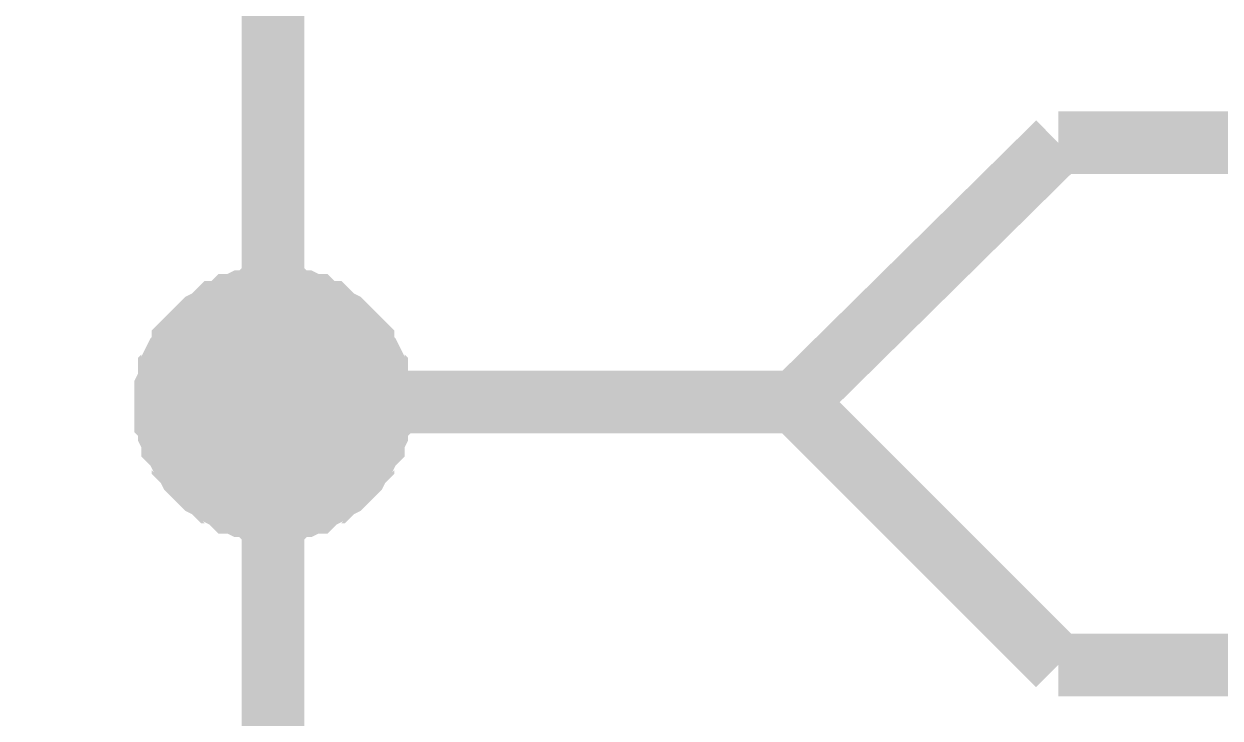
# Model space of a CAD drawing. Header units: millimetres. Extents: x 0 to 420, y 0 to 297.
# Drawn here: x 82.62 to 88.35, y 157.24 to 160.56 of the extents above; entities that cross this region are included whole.
import ezdxf

# ---------------------------------------------------------------- set-up
doc = ezdxf.new("R2010")
doc.units = ezdxf.units.MM
doc.layers.add('Sheet', color=255, linetype='Continuous')

msp = doc.modelspace()

# ---------------------------------------------------------------- linework, layer by layer
at = {"layer": 'Sheet'}
for points, const_width in [([(80.0741, 162.4923), (83.8146, 162.4923), (83.8146, 158.7499), (83.8146, 154.9911), (83.8146, 151.2488), (83.8146, 147.4899)], 0.2997), ([(86.3138, 158.7499), (87.5717, 159.9919)], 0.2997), ([(87.5717, 159.9919), (112.5473, 159.9919)], 0.2997), ([(83.3015, 158.7499), (83.3015, 158.7665), (83.3015, 158.7996), (83.3015, 158.8162), (83.3181, 158.8493), (83.3181, 158.8659), (83.3181, 158.899), (83.3346, 158.9155), (83.3346, 158.9321), (83.3512, 158.9652), (83.3677, 158.9818), (83.3843, 158.9983), (83.3843, 159.0314), (83.4009, 159.048), (83.4174, 159.0646), (83.434, 159.0811), (83.4505, 159.0977), (83.4671, 159.1142), (83.4836, 159.1308), (83.5167, 159.1474), (83.5333, 159.1639), (83.5498, 159.1805), (83.5664, 159.1805), (83.5995, 159.197), (83.616, 159.2136), (83.6326, 159.2136), (83.6657, 159.2302), (83.6822, 159.2302), (83.7153, 159.2302), (83.7319, 159.2467), (83.765, 159.2467), (83.7815, 159.2467), (83.8146, 159.2467)], 0.2997), ([(83.3015, 158.7499), (83.3015, 158.7665), (83.3015, 158.7996), (83.3015, 158.8162), (83.3181, 158.8493), (83.3181, 158.8659), (83.3181, 158.899), (83.3346, 158.9155), (83.3346, 158.9321), (83.3512, 158.9652), (83.3677, 158.9818), (83.3843, 158.9983), (83.3843, 159.0314), (83.4009, 159.048), (83.4174, 159.0646), (83.434, 159.0811), (83.4505, 159.0977), (83.4671, 159.1142), (83.4836, 159.1308), (83.5167, 159.1474), (83.5333, 159.1639), (83.5498, 159.1805), (83.5664, 159.1805), (83.5995, 159.197), (83.616, 159.2136), (83.6326, 159.2136), (83.6657, 159.2302), (83.6822, 159.2302), (83.7153, 159.2302), (83.7319, 159.2467), (83.765, 159.2467), (83.7815, 159.2467), (83.8146, 159.2467)], 0.2997), ([(83.3015, 158.7499), (83.3015, 158.7665), (83.3015, 158.7996), (83.3015, 158.8162), (83.3181, 158.8493), (83.3181, 158.8659), (83.3181, 158.899), (83.3346, 158.9155), (83.3346, 158.9321), (83.3512, 158.9652), (83.3677, 158.9818), (83.3843, 158.9983), (83.3843, 159.0314), (83.4009, 159.048), (83.4174, 159.0646), (83.434, 159.0811), (83.4505, 159.0977), (83.4671, 159.1142), (83.4836, 159.1308), (83.5167, 159.1474), (83.5333, 159.1639), (83.5498, 159.1805), (83.5664, 159.1805), (83.5995, 159.197), (83.616, 159.2136), (83.6326, 159.2136), (83.6657, 159.2302), (83.6822, 159.2302), (83.7153, 159.2302), (83.7319, 159.2467), (83.765, 159.2467), (83.7815, 159.2467), (83.8146, 159.2467)], 0.2997), ([(83.3015, 158.7499), (83.3015, 158.7665), (83.3015, 158.7996), (83.3015, 158.8162), (83.3181, 158.8493), (83.3181, 158.8659), (83.3181, 158.899), (83.3346, 158.9155), (83.3346, 158.9321), (83.3512, 158.9652), (83.3677, 158.9818), (83.3843, 158.9983), (83.3843, 159.0314), (83.4009, 159.048), (83.4174, 159.0646), (83.434, 159.0811), (83.4505, 159.0977), (83.4671, 159.1142), (83.4836, 159.1308), (83.5167, 159.1474), (83.5333, 159.1639), (83.5498, 159.1805), (83.5664, 159.1805), (83.5995, 159.197), (83.616, 159.2136), (83.6326, 159.2136), (83.6657, 159.2302), (83.6822, 159.2302), (83.7153, 159.2302), (83.7319, 159.2467), (83.765, 159.2467), (83.7815, 159.2467), (83.8146, 159.2467)], 0.2997), ([(83.3015, 158.7499), (83.3015, 158.7665), (83.3015, 158.7996), (83.3015, 158.8162), (83.3181, 158.8493), (83.3181, 158.8659), (83.3181, 158.899), (83.3346, 158.9155), (83.3346, 158.9321), (83.3512, 158.9652), (83.3677, 158.9818), (83.3843, 158.9983), (83.3843, 159.0314), (83.4009, 159.048), (83.4174, 159.0646), (83.434, 159.0811), (83.4505, 159.0977), (83.4671, 159.1142), (83.4836, 159.1308), (83.5167, 159.1474), (83.5333, 159.1639), (83.5498, 159.1805), (83.5664, 159.1805), (83.5995, 159.197), (83.616, 159.2136), (83.6326, 159.2136), (83.6657, 159.2302), (83.6822, 159.2302), (83.7153, 159.2302), (83.7319, 159.2467), (83.765, 159.2467), (83.7815, 159.2467), (83.8146, 159.2467)], 0.2997), ([(83.8146, 159.2467), (83.8146, 159.2467)], 0.2997), ([(83.8146, 159.2467), (83.8477, 159.2467), (83.8643, 159.2467), (83.8974, 159.2467), (83.9139, 159.2302), (83.947, 159.2302), (83.9636, 159.2302), (83.9967, 159.2136), (84.0132, 159.2136), (84.0298, 159.197), (84.0629, 159.1805), (84.0794, 159.1805), (84.096, 159.1639), (84.1125, 159.1474), (84.1456, 159.1308), (84.1622, 159.1142), (84.1788, 159.0977), (84.1953, 159.0811), (84.2119, 159.0646), (84.2284, 159.048), (84.245, 159.0314), (84.245, 158.9983), (84.2615, 158.9818), (84.2781, 158.9652), (84.2946, 158.9321), (84.2946, 158.9155), (84.3112, 158.899), (84.3112, 158.8659), (84.3112, 158.8493), (84.3277, 158.8162), (84.3277, 158.7996), (84.3277, 158.7665), (84.3277, 158.7499)], 0.2997), ([(83.8146, 159.2467), (83.8146, 159.2467)], 0.2997), ([(83.8146, 159.2467), (83.8477, 159.2467), (83.8643, 159.2467), (83.8974, 159.2467), (83.9139, 159.2302), (83.947, 159.2302), (83.9636, 159.2302), (83.9967, 159.2136), (84.0132, 159.2136), (84.0298, 159.197), (84.0629, 159.1805), (84.0794, 159.1805), (84.096, 159.1639), (84.1125, 159.1474), (84.1456, 159.1308), (84.1622, 159.1142), (84.1788, 159.0977), (84.1953, 159.0811), (84.2119, 159.0646), (84.2284, 159.048), (84.245, 159.0314), (84.245, 158.9983), (84.2615, 158.9818), (84.2781, 158.9652), (84.2946, 158.9321), (84.2946, 158.9155), (84.3112, 158.899), (84.3112, 158.8659), (84.3112, 158.8493), (84.3277, 158.8162), (84.3277, 158.7996), (84.3277, 158.7665), (84.3277, 158.7499)], 0.2997), ([(83.8146, 159.2467), (83.8146, 159.2467)], 0.2997), ([(83.8146, 159.2467), (83.8477, 159.2467), (83.8643, 159.2467), (83.8974, 159.2467), (83.9139, 159.2302), (83.947, 159.2302), (83.9636, 159.2302), (83.9967, 159.2136), (84.0132, 159.2136), (84.0298, 159.197), (84.0629, 159.1805), (84.0794, 159.1805), (84.096, 159.1639), (84.1125, 159.1474), (84.1456, 159.1308), (84.1622, 159.1142), (84.1788, 159.0977), (84.1953, 159.0811), (84.2119, 159.0646), (84.2284, 159.048), (84.245, 159.0314), (84.245, 158.9983), (84.2615, 158.9818), (84.2781, 158.9652), (84.2946, 158.9321), (84.2946, 158.9155), (84.3112, 158.899), (84.3112, 158.8659), (84.3112, 158.8493), (84.3277, 158.8162), (84.3277, 158.7996), (84.3277, 158.7665), (84.3277, 158.7499)], 0.2997), ([(83.8146, 159.2467), (83.8146, 159.2467)], 0.2997), ([(83.8146, 159.2467), (83.8477, 159.2467), (83.8643, 159.2467), (83.8974, 159.2467), (83.9139, 159.2302), (83.947, 159.2302), (83.9636, 159.2302), (83.9967, 159.2136), (84.0132, 159.2136), (84.0298, 159.197), (84.0629, 159.1805), (84.0794, 159.1805), (84.096, 159.1639), (84.1125, 159.1474), (84.1456, 159.1308), (84.1622, 159.1142), (84.1788, 159.0977), (84.1953, 159.0811), (84.2119, 159.0646), (84.2284, 159.048), (84.245, 159.0314), (84.245, 158.9983), (84.2615, 158.9818), (84.2781, 158.9652), (84.2946, 158.9321), (84.2946, 158.9155), (84.3112, 158.899), (84.3112, 158.8659), (84.3112, 158.8493), (84.3277, 158.8162), (84.3277, 158.7996), (84.3277, 158.7665), (84.3277, 158.7499)], 0.2997), ([(83.8146, 159.2467), (83.8146, 159.2467)], 0.2997), ([(83.8146, 159.2467), (83.8477, 159.2467), (83.8643, 159.2467), (83.8974, 159.2467), (83.9139, 159.2302), (83.947, 159.2302), (83.9636, 159.2302), (83.9967, 159.2136), (84.0132, 159.2136), (84.0298, 159.197), (84.0629, 159.1805), (84.0794, 159.1805), (84.096, 159.1639), (84.1125, 159.1474), (84.1456, 159.1308), (84.1622, 159.1142), (84.1788, 159.0977), (84.1953, 159.0811), (84.2119, 159.0646), (84.2284, 159.048), (84.245, 159.0314), (84.245, 158.9983), (84.2615, 158.9818), (84.2781, 158.9652), (84.2946, 158.9321), (84.2946, 158.9155), (84.3112, 158.899), (84.3112, 158.8659), (84.3112, 158.8493), (84.3277, 158.8162), (84.3277, 158.7996), (84.3277, 158.7665), (84.3277, 158.7499)], 0.2997), ([(83.3015, 158.7499), (83.3015, 158.7665), (83.3015, 158.7996), (83.3015, 158.8162), (83.3181, 158.8493), (83.3181, 158.8659), (83.3181, 158.899), (83.3346, 158.9155), (83.3346, 158.9321), (83.3512, 158.9652), (83.3677, 158.9818), (83.3843, 158.9983), (83.3843, 159.0314), (83.4009, 159.048), (83.4174, 159.0646), (83.434, 159.0811), (83.4505, 159.0977), (83.4671, 159.1142), (83.4836, 159.1308), (83.5167, 159.1474), (83.5333, 159.1639), (83.5498, 159.1805), (83.5664, 159.1805), (83.5995, 159.197), (83.616, 159.2136), (83.6326, 159.2136), (83.6657, 159.2302), (83.6822, 159.2302), (83.7153, 159.2302), (83.7319, 159.2467), (83.765, 159.2467), (83.7815, 159.2467), (83.8146, 159.2467)], 0.0991), ([(83.3015, 158.7499), (83.3015, 158.7665), (83.3015, 158.7996), (83.3015, 158.8162), (83.3181, 158.8493), (83.3181, 158.8659), (83.3181, 158.899), (83.3346, 158.9155), (83.3346, 158.9321), (83.3512, 158.9652), (83.3677, 158.9818), (83.3843, 158.9983), (83.3843, 159.0314), (83.4009, 159.048), (83.4174, 159.0646), (83.434, 159.0811), (83.4505, 159.0977), (83.4671, 159.1142), (83.4836, 159.1308), (83.5167, 159.1474), (83.5333, 159.1639), (83.5498, 159.1805), (83.5664, 159.1805), (83.5995, 159.197), (83.616, 159.2136), (83.6326, 159.2136), (83.6657, 159.2302), (83.6822, 159.2302), (83.7153, 159.2302), (83.7319, 159.2467), (83.765, 159.2467), (83.7815, 159.2467), (83.8146, 159.2467)], 0.0991), ([(83.3015, 158.7499), (83.3015, 158.7665), (83.3015, 158.7996), (83.3015, 158.8162), (83.3181, 158.8493), (83.3181, 158.8659), (83.3181, 158.899), (83.3346, 158.9155), (83.3346, 158.9321), (83.3512, 158.9652), (83.3677, 158.9818), (83.3843, 158.9983), (83.3843, 159.0314), (83.4009, 159.048), (83.4174, 159.0646), (83.434, 159.0811), (83.4505, 159.0977), (83.4671, 159.1142), (83.4836, 159.1308), (83.5167, 159.1474), (83.5333, 159.1639), (83.5498, 159.1805), (83.5664, 159.1805), (83.5995, 159.197), (83.616, 159.2136), (83.6326, 159.2136), (83.6657, 159.2302), (83.6822, 159.2302), (83.7153, 159.2302), (83.7319, 159.2467), (83.765, 159.2467), (83.7815, 159.2467), (83.8146, 159.2467)], 0.0991), ([(83.3015, 158.7499), (83.3015, 158.7665), (83.3015, 158.7996), (83.3015, 158.8162), (83.3181, 158.8493), (83.3181, 158.8659), (83.3181, 158.899), (83.3346, 158.9155), (83.3346, 158.9321), (83.3512, 158.9652), (83.3677, 158.9818), (83.3843, 158.9983), (83.3843, 159.0314), (83.4009, 159.048), (83.4174, 159.0646), (83.434, 159.0811), (83.4505, 159.0977), (83.4671, 159.1142), (83.4836, 159.1308), (83.5167, 159.1474), (83.5333, 159.1639), (83.5498, 159.1805), (83.5664, 159.1805), (83.5995, 159.197), (83.616, 159.2136), (83.6326, 159.2136), (83.6657, 159.2302), (83.6822, 159.2302), (83.7153, 159.2302), (83.7319, 159.2467), (83.765, 159.2467), (83.7815, 159.2467), (83.8146, 159.2467)], 0.0991), ([(83.3015, 158.7499), (83.3015, 158.7665), (83.3015, 158.7996), (83.3015, 158.8162), (83.3181, 158.8493), (83.3181, 158.8659), (83.3181, 158.899), (83.3346, 158.9155), (83.3346, 158.9321), (83.3512, 158.9652), (83.3677, 158.9818), (83.3843, 158.9983), (83.3843, 159.0314), (83.4009, 159.048), (83.4174, 159.0646), (83.434, 159.0811), (83.4505, 159.0977), (83.4671, 159.1142), (83.4836, 159.1308), (83.5167, 159.1474), (83.5333, 159.1639), (83.5498, 159.1805), (83.5664, 159.1805), (83.5995, 159.197), (83.616, 159.2136), (83.6326, 159.2136), (83.6657, 159.2302), (83.6822, 159.2302), (83.7153, 159.2302), (83.7319, 159.2467), (83.765, 159.2467), (83.7815, 159.2467), (83.8146, 159.2467)], 0.0991), ([(83.8146, 159.2467), (83.8146, 159.2467)], 0.0991), ([(83.8146, 159.2467), (83.8477, 159.2467), (83.8643, 159.2467), (83.8974, 159.2467), (83.9139, 159.2302), (83.947, 159.2302), (83.9636, 159.2302), (83.9967, 159.2136), (84.0132, 159.2136), (84.0298, 159.197), (84.0629, 159.1805), (84.0794, 159.1805), (84.096, 159.1639), (84.1125, 159.1474), (84.1456, 159.1308), (84.1622, 159.1142), (84.1788, 159.0977), (84.1953, 159.0811), (84.2119, 159.0646), (84.2284, 159.048), (84.245, 159.0314), (84.245, 158.9983), (84.2615, 158.9818), (84.2781, 158.9652), (84.2946, 158.9321), (84.2946, 158.9155), (84.3112, 158.899), (84.3112, 158.8659), (84.3112, 158.8493), (84.3277, 158.8162), (84.3277, 158.7996), (84.3277, 158.7665), (84.3277, 158.7499)], 0.0991), ([(83.8146, 159.2467), (83.8146, 159.2467)], 0.0991), ([(83.8146, 159.2467), (83.8477, 159.2467), (83.8643, 159.2467), (83.8974, 159.2467), (83.9139, 159.2302), (83.947, 159.2302), (83.9636, 159.2302), (83.9967, 159.2136), (84.0132, 159.2136), (84.0298, 159.197), (84.0629, 159.1805), (84.0794, 159.1805), (84.096, 159.1639), (84.1125, 159.1474), (84.1456, 159.1308), (84.1622, 159.1142), (84.1788, 159.0977), (84.1953, 159.0811), (84.2119, 159.0646), (84.2284, 159.048), (84.245, 159.0314), (84.245, 158.9983), (84.2615, 158.9818), (84.2781, 158.9652), (84.2946, 158.9321), (84.2946, 158.9155), (84.3112, 158.899), (84.3112, 158.8659), (84.3112, 158.8493), (84.3277, 158.8162), (84.3277, 158.7996), (84.3277, 158.7665), (84.3277, 158.7499)], 0.0991), ([(83.8146, 159.2467), (83.8146, 159.2467)], 0.0991), ([(83.8146, 159.2467), (83.8477, 159.2467), (83.8643, 159.2467), (83.8974, 159.2467), (83.9139, 159.2302), (83.947, 159.2302), (83.9636, 159.2302), (83.9967, 159.2136), (84.0132, 159.2136), (84.0298, 159.197), (84.0629, 159.1805), (84.0794, 159.1805), (84.096, 159.1639), (84.1125, 159.1474), (84.1456, 159.1308), (84.1622, 159.1142), (84.1788, 159.0977), (84.1953, 159.0811), (84.2119, 159.0646), (84.2284, 159.048), (84.245, 159.0314), (84.245, 158.9983), (84.2615, 158.9818), (84.2781, 158.9652), (84.2946, 158.9321), (84.2946, 158.9155), (84.3112, 158.899), (84.3112, 158.8659), (84.3112, 158.8493), (84.3277, 158.8162), (84.3277, 158.7996), (84.3277, 158.7665), (84.3277, 158.7499)], 0.0991), ([(83.8146, 159.2467), (83.8146, 159.2467)], 0.0991), ([(83.8146, 159.2467), (83.8477, 159.2467), (83.8643, 159.2467), (83.8974, 159.2467), (83.9139, 159.2302), (83.947, 159.2302), (83.9636, 159.2302), (83.9967, 159.2136), (84.0132, 159.2136), (84.0298, 159.197), (84.0629, 159.1805), (84.0794, 159.1805), (84.096, 159.1639), (84.1125, 159.1474), (84.1456, 159.1308), (84.1622, 159.1142), (84.1788, 159.0977), (84.1953, 159.0811), (84.2119, 159.0646), (84.2284, 159.048), (84.245, 159.0314), (84.245, 158.9983), (84.2615, 158.9818), (84.2781, 158.9652), (84.2946, 158.9321), (84.2946, 158.9155), (84.3112, 158.899), (84.3112, 158.8659), (84.3112, 158.8493), (84.3277, 158.8162), (84.3277, 158.7996), (84.3277, 158.7665), (84.3277, 158.7499)], 0.0991), ([(83.8146, 159.2467), (83.8146, 159.2467)], 0.0991), ([(83.8146, 159.2467), (83.8477, 159.2467), (83.8643, 159.2467), (83.8974, 159.2467), (83.9139, 159.2302), (83.947, 159.2302), (83.9636, 159.2302), (83.9967, 159.2136), (84.0132, 159.2136), (84.0298, 159.197), (84.0629, 159.1805), (84.0794, 159.1805), (84.096, 159.1639), (84.1125, 159.1474), (84.1456, 159.1308), (84.1622, 159.1142), (84.1788, 159.0977), (84.1953, 159.0811), (84.2119, 159.0646), (84.2284, 159.048), (84.245, 159.0314), (84.245, 158.9983), (84.2615, 158.9818), (84.2781, 158.9652), (84.2946, 158.9321), (84.2946, 158.9155), (84.3112, 158.899), (84.3112, 158.8659), (84.3112, 158.8493), (84.3277, 158.8162), (84.3277, 158.7996), (84.3277, 158.7665), (84.3277, 158.7499)], 0.0991), ([(83.8146, 158.2366), (83.7815, 158.2366), (83.765, 158.2366), (83.7319, 158.2366), (83.7153, 158.2532), (83.6822, 158.2532), (83.6657, 158.2532), (83.6326, 158.2697), (83.616, 158.2697), (83.5995, 158.2863), (83.5664, 158.3029), (83.5498, 158.3194), (83.5333, 158.3194), (83.5167, 158.336), (83.4836, 158.3525), (83.4671, 158.3691), (83.4505, 158.3856), (83.434, 158.4022), (83.4174, 158.4188), (83.4009, 158.4519), (83.3843, 158.4684), (83.3843, 158.485), (83.3677, 158.5016), (83.3512, 158.5347), (83.3346, 158.5512), (83.3346, 158.5678), (83.3181, 158.6009), (83.3181, 158.6175), (83.3181, 158.6506), (83.3015, 158.6672), (83.3015, 158.7003), (83.3015, 158.7168), (83.3015, 158.7499)], 0.2997), ([(83.3015, 158.7499), (83.3015, 158.7499)], 0.2997), ([(83.8146, 158.2366), (83.7815, 158.2366), (83.765, 158.2366), (83.7319, 158.2366), (83.7153, 158.2532), (83.6822, 158.2532), (83.6657, 158.2532), (83.6326, 158.2697), (83.616, 158.2697), (83.5995, 158.2863), (83.5664, 158.3029), (83.5498, 158.3194), (83.5333, 158.3194), (83.5167, 158.336), (83.4836, 158.3525), (83.4671, 158.3691), (83.4505, 158.3856), (83.434, 158.4022), (83.4174, 158.4188), (83.4009, 158.4519), (83.3843, 158.4684), (83.3843, 158.485), (83.3677, 158.5016), (83.3512, 158.5347), (83.3346, 158.5512), (83.3346, 158.5678), (83.3181, 158.6009), (83.3181, 158.6175), (83.3181, 158.6506), (83.3015, 158.6672), (83.3015, 158.7003), (83.3015, 158.7168), (83.3015, 158.7499)], 0.2997), ([(83.3015, 158.7499), (83.3015, 158.7499)], 0.2997), ([(83.8146, 158.2366), (83.7815, 158.2366), (83.765, 158.2366), (83.7319, 158.2366), (83.7153, 158.2532), (83.6822, 158.2532), (83.6657, 158.2532), (83.6326, 158.2697), (83.616, 158.2697), (83.5995, 158.2863), (83.5664, 158.3029), (83.5498, 158.3194), (83.5333, 158.3194), (83.5167, 158.336), (83.4836, 158.3525), (83.4671, 158.3691), (83.4505, 158.3856), (83.434, 158.4022), (83.4174, 158.4188), (83.4009, 158.4519), (83.3843, 158.4684), (83.3843, 158.485), (83.3677, 158.5016), (83.3512, 158.5347), (83.3346, 158.5512), (83.3346, 158.5678), (83.3181, 158.6009), (83.3181, 158.6175), (83.3181, 158.6506), (83.3015, 158.6672), (83.3015, 158.7003), (83.3015, 158.7168), (83.3015, 158.7499)], 0.2997), ([(83.3015, 158.7499), (83.3015, 158.7499)], 0.2997), ([(83.8146, 158.2366), (83.7815, 158.2366), (83.765, 158.2366), (83.7319, 158.2366), (83.7153, 158.2532), (83.6822, 158.2532), (83.6657, 158.2532), (83.6326, 158.2697), (83.616, 158.2697), (83.5995, 158.2863), (83.5664, 158.3029), (83.5498, 158.3194), (83.5333, 158.3194), (83.5167, 158.336), (83.4836, 158.3525), (83.4671, 158.3691), (83.4505, 158.3856), (83.434, 158.4022), (83.4174, 158.4188), (83.4009, 158.4519), (83.3843, 158.4684), (83.3843, 158.485), (83.3677, 158.5016), (83.3512, 158.5347), (83.3346, 158.5512), (83.3346, 158.5678), (83.3181, 158.6009), (83.3181, 158.6175), (83.3181, 158.6506), (83.3015, 158.6672), (83.3015, 158.7003), (83.3015, 158.7168), (83.3015, 158.7499)], 0.2997), ([(83.3015, 158.7499), (83.3015, 158.7499)], 0.2997), ([(83.8146, 158.2366), (83.7815, 158.2366), (83.765, 158.2366), (83.7319, 158.2366), (83.7153, 158.2532), (83.6822, 158.2532), (83.6657, 158.2532), (83.6326, 158.2697), (83.616, 158.2697), (83.5995, 158.2863), (83.5664, 158.3029), (83.5498, 158.3194), (83.5333, 158.3194), (83.5167, 158.336), (83.4836, 158.3525), (83.4671, 158.3691), (83.4505, 158.3856), (83.434, 158.4022), (83.4174, 158.4188), (83.4009, 158.4519), (83.3843, 158.4684), (83.3843, 158.485), (83.3677, 158.5016), (83.3512, 158.5347), (83.3346, 158.5512), (83.3346, 158.5678), (83.3181, 158.6009), (83.3181, 158.6175), (83.3181, 158.6506), (83.3015, 158.6672), (83.3015, 158.7003), (83.3015, 158.7168), (83.3015, 158.7499)], 0.2997), ([(83.3015, 158.7499), (83.3015, 158.7499)], 0.2997), ([(84.3277, 158.7499), (84.3277, 158.7168), (84.3277, 158.7003), (84.3277, 158.6672), (84.3112, 158.6506), (84.3112, 158.6175), (84.3112, 158.6009), (84.2946, 158.5678), (84.2946, 158.5512), (84.2781, 158.5347), (84.2615, 158.5016), (84.245, 158.485), (84.245, 158.4684), (84.2284, 158.4519), (84.2119, 158.4188), (84.1953, 158.4022), (84.1788, 158.3856), (84.1622, 158.3691), (84.1456, 158.3525), (84.1125, 158.336), (84.096, 158.3194), (84.0794, 158.3194), (84.0629, 158.3029), (84.0298, 158.2863), (84.0132, 158.2697), (83.9967, 158.2697), (83.9636, 158.2532), (83.947, 158.2532), (83.9139, 158.2532), (83.8974, 158.2366), (83.8643, 158.2366), (83.8477, 158.2366), (83.8146, 158.2366)], 0.2997), ([(86.3138, 158.7499), (83.8146, 158.7499)], 0.2997), ([(84.3277, 158.7499), (84.3277, 158.7168), (84.3277, 158.7003), (84.3277, 158.6672), (84.3112, 158.6506), (84.3112, 158.6175), (84.3112, 158.6009), (84.2946, 158.5678), (84.2946, 158.5512), (84.2781, 158.5347), (84.2615, 158.5016), (84.245, 158.485), (84.245, 158.4684), (84.2284, 158.4519), (84.2119, 158.4188), (84.1953, 158.4022), (84.1788, 158.3856), (84.1622, 158.3691), (84.1456, 158.3525), (84.1125, 158.336), (84.096, 158.3194), (84.0794, 158.3194), (84.0629, 158.3029), (84.0298, 158.2863), (84.0132, 158.2697), (83.9967, 158.2697), (83.9636, 158.2532), (83.947, 158.2532), (83.9139, 158.2532), (83.8974, 158.2366), (83.8643, 158.2366), (83.8477, 158.2366), (83.8146, 158.2366)], 0.2997), ([(84.3277, 158.7499), (84.3277, 158.7168), (84.3277, 158.7003), (84.3277, 158.6672), (84.3112, 158.6506), (84.3112, 158.6175), (84.3112, 158.6009), (84.2946, 158.5678), (84.2946, 158.5512), (84.2781, 158.5347), (84.2615, 158.5016), (84.245, 158.485), (84.245, 158.4684), (84.2284, 158.4519), (84.2119, 158.4188), (84.1953, 158.4022), (84.1788, 158.3856), (84.1622, 158.3691), (84.1456, 158.3525), (84.1125, 158.336), (84.096, 158.3194), (84.0794, 158.3194), (84.0629, 158.3029), (84.0298, 158.2863), (84.0132, 158.2697), (83.9967, 158.2697), (83.9636, 158.2532), (83.947, 158.2532), (83.9139, 158.2532), (83.8974, 158.2366), (83.8643, 158.2366), (83.8477, 158.2366), (83.8146, 158.2366)], 0.2997), ([(84.3277, 158.7499), (84.3277, 158.7168), (84.3277, 158.7003), (84.3277, 158.6672), (84.3112, 158.6506), (84.3112, 158.6175), (84.3112, 158.6009), (84.2946, 158.5678), (84.2946, 158.5512), (84.2781, 158.5347), (84.2615, 158.5016), (84.245, 158.485), (84.245, 158.4684), (84.2284, 158.4519), (84.2119, 158.4188), (84.1953, 158.4022), (84.1788, 158.3856), (84.1622, 158.3691), (84.1456, 158.3525), (84.1125, 158.336), (84.096, 158.3194), (84.0794, 158.3194), (84.0629, 158.3029), (84.0298, 158.2863), (84.0132, 158.2697), (83.9967, 158.2697), (83.9636, 158.2532), (83.947, 158.2532), (83.9139, 158.2532), (83.8974, 158.2366), (83.8643, 158.2366), (83.8477, 158.2366), (83.8146, 158.2366)], 0.2997), ([(84.3277, 158.7499), (84.3277, 158.7168), (84.3277, 158.7003), (84.3277, 158.6672), (84.3112, 158.6506), (84.3112, 158.6175), (84.3112, 158.6009), (84.2946, 158.5678), (84.2946, 158.5512), (84.2781, 158.5347), (84.2615, 158.5016), (84.245, 158.485), (84.245, 158.4684), (84.2284, 158.4519), (84.2119, 158.4188), (84.1953, 158.4022), (84.1788, 158.3856), (84.1622, 158.3691), (84.1456, 158.3525), (84.1125, 158.336), (84.096, 158.3194), (84.0794, 158.3194), (84.0629, 158.3029), (84.0298, 158.2863), (84.0132, 158.2697), (83.9967, 158.2697), (83.9636, 158.2532), (83.947, 158.2532), (83.9139, 158.2532), (83.8974, 158.2366), (83.8643, 158.2366), (83.8477, 158.2366), (83.8146, 158.2366)], 0.2997), ([(84.3277, 158.7499), (84.3277, 158.7499), (84.3277, 158.7499), (84.3277, 158.7499), (84.3277, 158.7499), (84.3277, 158.7499), (84.3277, 158.7499), (84.3277, 158.7499), (84.3277, 158.7499), (84.3277, 158.7499), (84.3277, 158.7499), (84.3277, 158.7499), (84.3277, 158.7499), (84.3277, 158.7499), (84.3277, 158.7499), (84.3277, 158.7499), (84.3277, 158.7499), (84.3277, 158.7499), (84.3277, 158.7499), (84.3277, 158.7499), (84.3277, 158.7499), (84.3277, 158.7499), (84.3277, 158.7499), (84.3277, 158.7499), (84.3277, 158.7499), (84.3277, 158.7499), (84.3277, 158.7499), (84.3277, 158.7499), (84.3277, 158.7499), (84.3277, 158.7499), (84.3277, 158.7499), (84.3277, 158.7499), (84.3277, 158.7499)], 0.2997), ([(84.3277, 158.7499), (84.3277, 158.7499)], 0.2997), ([(84.3277, 158.7499), (84.3277, 158.7499), (84.3277, 158.7499), (84.3277, 158.7499), (84.3277, 158.7499), (84.3277, 158.7499), (84.3277, 158.7499), (84.3277, 158.7499), (84.3277, 158.7499), (84.3277, 158.7499), (84.3277, 158.7499), (84.3277, 158.7499), (84.3277, 158.7499), (84.3277, 158.7499), (84.3277, 158.7499), (84.3277, 158.7499), (84.3277, 158.7499), (84.3277, 158.7499), (84.3277, 158.7499), (84.3277, 158.7499), (84.3277, 158.7499), (84.3277, 158.7499), (84.3277, 158.7499), (84.3277, 158.7499), (84.3277, 158.7499), (84.3277, 158.7499), (84.3277, 158.7499), (84.3277, 158.7499), (84.3277, 158.7499), (84.3277, 158.7499), (84.3277, 158.7499), (84.3277, 158.7499), (84.3277, 158.7499)], 0.2997), ([(84.3277, 158.7499), (84.3277, 158.7499)], 0.2997), ([(84.3277, 158.7499), (84.3277, 158.7499), (84.3277, 158.7499), (84.3277, 158.7499), (84.3277, 158.7499), (84.3277, 158.7499), (84.3277, 158.7499), (84.3277, 158.7499), (84.3277, 158.7499), (84.3277, 158.7499), (84.3277, 158.7499), (84.3277, 158.7499), (84.3277, 158.7499), (84.3277, 158.7499), (84.3277, 158.7499), (84.3277, 158.7499), (84.3277, 158.7499), (84.3277, 158.7499), (84.3277, 158.7499), (84.3277, 158.7499), (84.3277, 158.7499), (84.3277, 158.7499), (84.3277, 158.7499), (84.3277, 158.7499), (84.3277, 158.7499), (84.3277, 158.7499), (84.3277, 158.7499), (84.3277, 158.7499), (84.3277, 158.7499), (84.3277, 158.7499), (84.3277, 158.7499), (84.3277, 158.7499), (84.3277, 158.7499)], 0.2997), ([(84.3277, 158.7499), (84.3277, 158.7499)], 0.2997), ([(84.3277, 158.7499), (84.3277, 158.7499), (84.3277, 158.7499), (84.3277, 158.7499), (84.3277, 158.7499), (84.3277, 158.7499), (84.3277, 158.7499), (84.3277, 158.7499), (84.3277, 158.7499), (84.3277, 158.7499), (84.3277, 158.7499), (84.3277, 158.7499), (84.3277, 158.7499), (84.3277, 158.7499), (84.3277, 158.7499), (84.3277, 158.7499), (84.3277, 158.7499), (84.3277, 158.7499), (84.3277, 158.7499), (84.3277, 158.7499), (84.3277, 158.7499), (84.3277, 158.7499), (84.3277, 158.7499), (84.3277, 158.7499), (84.3277, 158.7499), (84.3277, 158.7499), (84.3277, 158.7499), (84.3277, 158.7499), (84.3277, 158.7499), (84.3277, 158.7499), (84.3277, 158.7499), (84.3277, 158.7499), (84.3277, 158.7499)], 0.2997), ([(84.3277, 158.7499), (84.3277, 158.7499)], 0.2997), ([(84.3277, 158.7499), (84.3277, 158.7499), (84.3277, 158.7499), (84.3277, 158.7499), (84.3277, 158.7499), (84.3277, 158.7499), (84.3277, 158.7499), (84.3277, 158.7499), (84.3277, 158.7499), (84.3277, 158.7499), (84.3277, 158.7499), (84.3277, 158.7499), (84.3277, 158.7499), (84.3277, 158.7499), (84.3277, 158.7499), (84.3277, 158.7499), (84.3277, 158.7499), (84.3277, 158.7499), (84.3277, 158.7499), (84.3277, 158.7499), (84.3277, 158.7499), (84.3277, 158.7499), (84.3277, 158.7499), (84.3277, 158.7499), (84.3277, 158.7499), (84.3277, 158.7499), (84.3277, 158.7499), (84.3277, 158.7499), (84.3277, 158.7499), (84.3277, 158.7499), (84.3277, 158.7499), (84.3277, 158.7499), (84.3277, 158.7499)], 0.2997), ([(84.3277, 158.7499), (84.3277, 158.7499)], 0.2997), ([(87.5717, 157.4915), (86.3138, 158.7499)], 0.2997), ([(83.8146, 158.2366), (83.7815, 158.2366), (83.765, 158.2366), (83.7319, 158.2366), (83.7153, 158.2532), (83.6822, 158.2532), (83.6657, 158.2532), (83.6326, 158.2697), (83.616, 158.2697), (83.5995, 158.2863), (83.5664, 158.3029), (83.5498, 158.3194), (83.5333, 158.3194), (83.5167, 158.336), (83.4836, 158.3525), (83.4671, 158.3691), (83.4505, 158.3856), (83.434, 158.4022), (83.4174, 158.4188), (83.4009, 158.4519), (83.3843, 158.4684), (83.3843, 158.485), (83.3677, 158.5016), (83.3512, 158.5347), (83.3346, 158.5512), (83.3346, 158.5678), (83.3181, 158.6009), (83.3181, 158.6175), (83.3181, 158.6506), (83.3015, 158.6672), (83.3015, 158.7003), (83.3015, 158.7168), (83.3015, 158.7499)], 0.0991), ([(83.3015, 158.7499), (83.3015, 158.7499)], 0.0991), ([(83.8146, 158.2366), (83.7815, 158.2366), (83.765, 158.2366), (83.7319, 158.2366), (83.7153, 158.2532), (83.6822, 158.2532), (83.6657, 158.2532), (83.6326, 158.2697), (83.616, 158.2697), (83.5995, 158.2863), (83.5664, 158.3029), (83.5498, 158.3194), (83.5333, 158.3194), (83.5167, 158.336), (83.4836, 158.3525), (83.4671, 158.3691), (83.4505, 158.3856), (83.434, 158.4022), (83.4174, 158.4188), (83.4009, 158.4519), (83.3843, 158.4684), (83.3843, 158.485), (83.3677, 158.5016), (83.3512, 158.5347), (83.3346, 158.5512), (83.3346, 158.5678), (83.3181, 158.6009), (83.3181, 158.6175), (83.3181, 158.6506), (83.3015, 158.6672), (83.3015, 158.7003), (83.3015, 158.7168), (83.3015, 158.7499)], 0.0991), ([(83.3015, 158.7499), (83.3015, 158.7499)], 0.0991), ([(83.8146, 158.2366), (83.7815, 158.2366), (83.765, 158.2366), (83.7319, 158.2366), (83.7153, 158.2532), (83.6822, 158.2532), (83.6657, 158.2532), (83.6326, 158.2697), (83.616, 158.2697), (83.5995, 158.2863), (83.5664, 158.3029), (83.5498, 158.3194), (83.5333, 158.3194), (83.5167, 158.336), (83.4836, 158.3525), (83.4671, 158.3691), (83.4505, 158.3856), (83.434, 158.4022), (83.4174, 158.4188), (83.4009, 158.4519), (83.3843, 158.4684), (83.3843, 158.485), (83.3677, 158.5016), (83.3512, 158.5347), (83.3346, 158.5512), (83.3346, 158.5678), (83.3181, 158.6009), (83.3181, 158.6175), (83.3181, 158.6506), (83.3015, 158.6672), (83.3015, 158.7003), (83.3015, 158.7168), (83.3015, 158.7499)], 0.0991), ([(83.3015, 158.7499), (83.3015, 158.7499)], 0.0991), ([(83.8146, 158.2366), (83.7815, 158.2366), (83.765, 158.2366), (83.7319, 158.2366), (83.7153, 158.2532), (83.6822, 158.2532), (83.6657, 158.2532), (83.6326, 158.2697), (83.616, 158.2697), (83.5995, 158.2863), (83.5664, 158.3029), (83.5498, 158.3194), (83.5333, 158.3194), (83.5167, 158.336), (83.4836, 158.3525), (83.4671, 158.3691), (83.4505, 158.3856), (83.434, 158.4022), (83.4174, 158.4188), (83.4009, 158.4519), (83.3843, 158.4684), (83.3843, 158.485), (83.3677, 158.5016), (83.3512, 158.5347), (83.3346, 158.5512), (83.3346, 158.5678), (83.3181, 158.6009), (83.3181, 158.6175), (83.3181, 158.6506), (83.3015, 158.6672), (83.3015, 158.7003), (83.3015, 158.7168), (83.3015, 158.7499)], 0.0991), ([(83.3015, 158.7499), (83.3015, 158.7499)], 0.0991), ([(83.8146, 158.2366), (83.7815, 158.2366), (83.765, 158.2366), (83.7319, 158.2366), (83.7153, 158.2532), (83.6822, 158.2532), (83.6657, 158.2532), (83.6326, 158.2697), (83.616, 158.2697), (83.5995, 158.2863), (83.5664, 158.3029), (83.5498, 158.3194), (83.5333, 158.3194), (83.5167, 158.336), (83.4836, 158.3525), (83.4671, 158.3691), (83.4505, 158.3856), (83.434, 158.4022), (83.4174, 158.4188), (83.4009, 158.4519), (83.3843, 158.4684), (83.3843, 158.485), (83.3677, 158.5016), (83.3512, 158.5347), (83.3346, 158.5512), (83.3346, 158.5678), (83.3181, 158.6009), (83.3181, 158.6175), (83.3181, 158.6506), (83.3015, 158.6672), (83.3015, 158.7003), (83.3015, 158.7168), (83.3015, 158.7499)], 0.0991), ([(83.3015, 158.7499), (83.3015, 158.7499)], 0.0991), ([(84.3277, 158.7499), (84.3277, 158.7168), (84.3277, 158.7003), (84.3277, 158.6672), (84.3112, 158.6506), (84.3112, 158.6175), (84.3112, 158.6009), (84.2946, 158.5678), (84.2946, 158.5512), (84.2781, 158.5347), (84.2615, 158.5016), (84.245, 158.485), (84.245, 158.4684), (84.2284, 158.4519), (84.2119, 158.4188), (84.1953, 158.4022), (84.1788, 158.3856), (84.1622, 158.3691), (84.1456, 158.3525), (84.1125, 158.336), (84.096, 158.3194), (84.0794, 158.3194), (84.0629, 158.3029), (84.0298, 158.2863), (84.0132, 158.2697), (83.9967, 158.2697), (83.9636, 158.2532), (83.947, 158.2532), (83.9139, 158.2532), (83.8974, 158.2366), (83.8643, 158.2366), (83.8477, 158.2366), (83.8146, 158.2366)], 0.0991), ([(84.3277, 158.7499), (84.3277, 158.7168), (84.3277, 158.7003), (84.3277, 158.6672), (84.3112, 158.6506), (84.3112, 158.6175), (84.3112, 158.6009), (84.2946, 158.5678), (84.2946, 158.5512), (84.2781, 158.5347), (84.2615, 158.5016), (84.245, 158.485), (84.245, 158.4684), (84.2284, 158.4519), (84.2119, 158.4188), (84.1953, 158.4022), (84.1788, 158.3856), (84.1622, 158.3691), (84.1456, 158.3525), (84.1125, 158.336), (84.096, 158.3194), (84.0794, 158.3194), (84.0629, 158.3029), (84.0298, 158.2863), (84.0132, 158.2697), (83.9967, 158.2697), (83.9636, 158.2532), (83.947, 158.2532), (83.9139, 158.2532), (83.8974, 158.2366), (83.8643, 158.2366), (83.8477, 158.2366), (83.8146, 158.2366)], 0.0991), ([(84.3277, 158.7499), (84.3277, 158.7168), (84.3277, 158.7003), (84.3277, 158.6672), (84.3112, 158.6506), (84.3112, 158.6175), (84.3112, 158.6009), (84.2946, 158.5678), (84.2946, 158.5512), (84.2781, 158.5347), (84.2615, 158.5016), (84.245, 158.485), (84.245, 158.4684), (84.2284, 158.4519), (84.2119, 158.4188), (84.1953, 158.4022), (84.1788, 158.3856), (84.1622, 158.3691), (84.1456, 158.3525), (84.1125, 158.336), (84.096, 158.3194), (84.0794, 158.3194), (84.0629, 158.3029), (84.0298, 158.2863), (84.0132, 158.2697), (83.9967, 158.2697), (83.9636, 158.2532), (83.947, 158.2532), (83.9139, 158.2532), (83.8974, 158.2366), (83.8643, 158.2366), (83.8477, 158.2366), (83.8146, 158.2366)], 0.0991), ([(84.3277, 158.7499), (84.3277, 158.7168), (84.3277, 158.7003), (84.3277, 158.6672), (84.3112, 158.6506), (84.3112, 158.6175), (84.3112, 158.6009), (84.2946, 158.5678), (84.2946, 158.5512), (84.2781, 158.5347), (84.2615, 158.5016), (84.245, 158.485), (84.245, 158.4684), (84.2284, 158.4519), (84.2119, 158.4188), (84.1953, 158.4022), (84.1788, 158.3856), (84.1622, 158.3691), (84.1456, 158.3525), (84.1125, 158.336), (84.096, 158.3194), (84.0794, 158.3194), (84.0629, 158.3029), (84.0298, 158.2863), (84.0132, 158.2697), (83.9967, 158.2697), (83.9636, 158.2532), (83.947, 158.2532), (83.9139, 158.2532), (83.8974, 158.2366), (83.8643, 158.2366), (83.8477, 158.2366), (83.8146, 158.2366)], 0.0991), ([(84.3277, 158.7499), (84.3277, 158.7168), (84.3277, 158.7003), (84.3277, 158.6672), (84.3112, 158.6506), (84.3112, 158.6175), (84.3112, 158.6009), (84.2946, 158.5678), (84.2946, 158.5512), (84.2781, 158.5347), (84.2615, 158.5016), (84.245, 158.485), (84.245, 158.4684), (84.2284, 158.4519), (84.2119, 158.4188), (84.1953, 158.4022), (84.1788, 158.3856), (84.1622, 158.3691), (84.1456, 158.3525), (84.1125, 158.336), (84.096, 158.3194), (84.0794, 158.3194), (84.0629, 158.3029), (84.0298, 158.2863), (84.0132, 158.2697), (83.9967, 158.2697), (83.9636, 158.2532), (83.947, 158.2532), (83.9139, 158.2532), (83.8974, 158.2366), (83.8643, 158.2366), (83.8477, 158.2366), (83.8146, 158.2366)], 0.0991), ([(84.3277, 158.7499), (84.3277, 158.7499), (84.3277, 158.7499), (84.3277, 158.7499), (84.3277, 158.7499), (84.3277, 158.7499), (84.3277, 158.7499), (84.3277, 158.7499), (84.3277, 158.7499), (84.3277, 158.7499), (84.3277, 158.7499), (84.3277, 158.7499), (84.3277, 158.7499), (84.3277, 158.7499), (84.3277, 158.7499), (84.3277, 158.7499), (84.3277, 158.7499), (84.3277, 158.7499), (84.3277, 158.7499), (84.3277, 158.7499), (84.3277, 158.7499), (84.3277, 158.7499), (84.3277, 158.7499), (84.3277, 158.7499), (84.3277, 158.7499), (84.3277, 158.7499), (84.3277, 158.7499), (84.3277, 158.7499), (84.3277, 158.7499), (84.3277, 158.7499), (84.3277, 158.7499), (84.3277, 158.7499), (84.3277, 158.7499)], 0.0991), ([(84.3277, 158.7499), (84.3277, 158.7499)], 0.0991), ([(84.3277, 158.7499), (84.3277, 158.7499), (84.3277, 158.7499), (84.3277, 158.7499), (84.3277, 158.7499), (84.3277, 158.7499), (84.3277, 158.7499), (84.3277, 158.7499), (84.3277, 158.7499), (84.3277, 158.7499), (84.3277, 158.7499), (84.3277, 158.7499), (84.3277, 158.7499), (84.3277, 158.7499), (84.3277, 158.7499), (84.3277, 158.7499), (84.3277, 158.7499), (84.3277, 158.7499), (84.3277, 158.7499), (84.3277, 158.7499), (84.3277, 158.7499), (84.3277, 158.7499), (84.3277, 158.7499), (84.3277, 158.7499), (84.3277, 158.7499), (84.3277, 158.7499), (84.3277, 158.7499), (84.3277, 158.7499), (84.3277, 158.7499), (84.3277, 158.7499), (84.3277, 158.7499), (84.3277, 158.7499), (84.3277, 158.7499)], 0.0991), ([(84.3277, 158.7499), (84.3277, 158.7499)], 0.0991), ([(84.3277, 158.7499), (84.3277, 158.7499), (84.3277, 158.7499), (84.3277, 158.7499), (84.3277, 158.7499), (84.3277, 158.7499), (84.3277, 158.7499), (84.3277, 158.7499), (84.3277, 158.7499), (84.3277, 158.7499), (84.3277, 158.7499), (84.3277, 158.7499), (84.3277, 158.7499), (84.3277, 158.7499), (84.3277, 158.7499), (84.3277, 158.7499), (84.3277, 158.7499), (84.3277, 158.7499), (84.3277, 158.7499), (84.3277, 158.7499), (84.3277, 158.7499), (84.3277, 158.7499), (84.3277, 158.7499), (84.3277, 158.7499), (84.3277, 158.7499), (84.3277, 158.7499), (84.3277, 158.7499), (84.3277, 158.7499), (84.3277, 158.7499), (84.3277, 158.7499), (84.3277, 158.7499), (84.3277, 158.7499), (84.3277, 158.7499)], 0.0991), ([(84.3277, 158.7499), (84.3277, 158.7499)], 0.0991), ([(84.3277, 158.7499), (84.3277, 158.7499), (84.3277, 158.7499), (84.3277, 158.7499), (84.3277, 158.7499), (84.3277, 158.7499), (84.3277, 158.7499), (84.3277, 158.7499), (84.3277, 158.7499), (84.3277, 158.7499), (84.3277, 158.7499), (84.3277, 158.7499), (84.3277, 158.7499), (84.3277, 158.7499), (84.3277, 158.7499), (84.3277, 158.7499), (84.3277, 158.7499), (84.3277, 158.7499), (84.3277, 158.7499), (84.3277, 158.7499), (84.3277, 158.7499), (84.3277, 158.7499), (84.3277, 158.7499), (84.3277, 158.7499), (84.3277, 158.7499), (84.3277, 158.7499), (84.3277, 158.7499), (84.3277, 158.7499), (84.3277, 158.7499), (84.3277, 158.7499), (84.3277, 158.7499), (84.3277, 158.7499), (84.3277, 158.7499)], 0.0991), ([(84.3277, 158.7499), (84.3277, 158.7499)], 0.0991), ([(84.3277, 158.7499), (84.3277, 158.7499), (84.3277, 158.7499), (84.3277, 158.7499), (84.3277, 158.7499), (84.3277, 158.7499), (84.3277, 158.7499), (84.3277, 158.7499), (84.3277, 158.7499), (84.3277, 158.7499), (84.3277, 158.7499), (84.3277, 158.7499), (84.3277, 158.7499), (84.3277, 158.7499), (84.3277, 158.7499), (84.3277, 158.7499), (84.3277, 158.7499), (84.3277, 158.7499), (84.3277, 158.7499), (84.3277, 158.7499), (84.3277, 158.7499), (84.3277, 158.7499), (84.3277, 158.7499), (84.3277, 158.7499), (84.3277, 158.7499), (84.3277, 158.7499), (84.3277, 158.7499), (84.3277, 158.7499), (84.3277, 158.7499), (84.3277, 158.7499), (84.3277, 158.7499), (84.3277, 158.7499), (84.3277, 158.7499)], 0.0991), ([(84.3277, 158.7499), (84.3277, 158.7499)], 0.0991), ([(112.5473, 157.4915), (87.5717, 157.4915)], 0.2997)]:
    msp.add_lwpolyline(points, dxfattribs=dict(at, const_width=const_width))
at = {"layer": 'Sheet', "const_width": 0.508}
msp.add_lwpolyline([(83.496, 158.75, 1), (84.004, 158.75, 1)], format="xyb", close=True, dxfattribs=at)

doc.saveas('drawing.dxf')
